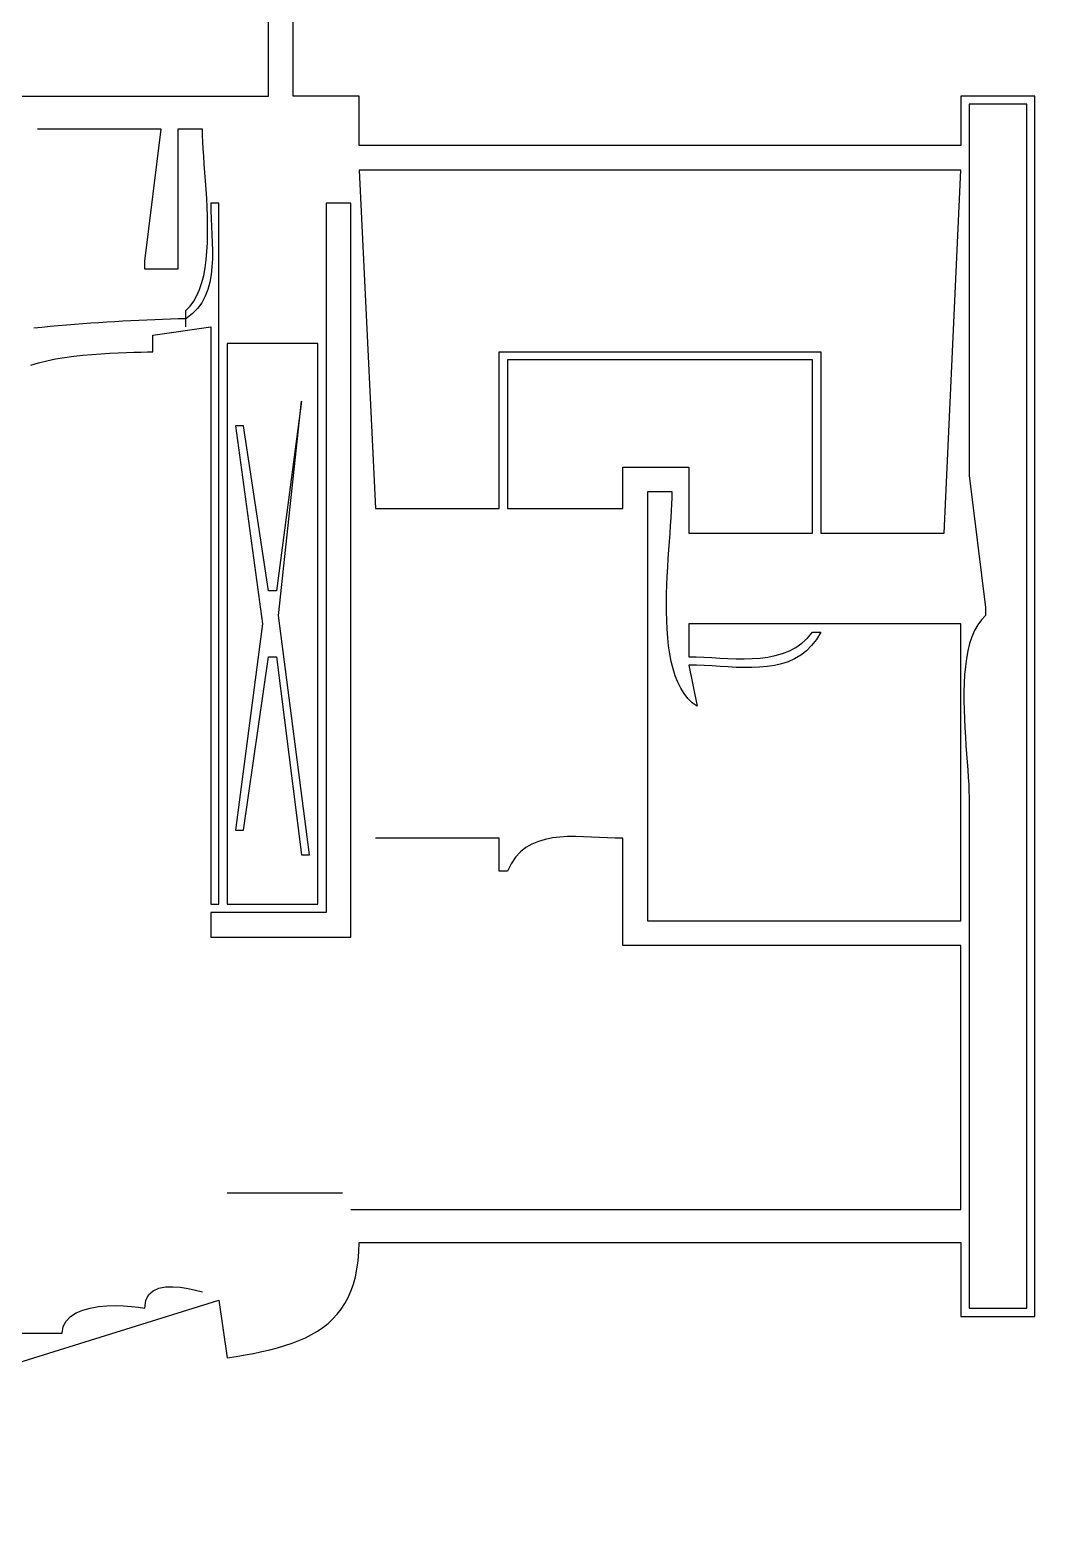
# Model space of a CAD drawing. Header units: metres. Extents: x 63 to 1153, y 57 to 743.
# Drawn here: x 903.1 to 1025, y 413 to 595 of the extents above; entities that cross this region are included whole.
import ezdxf

# ---------------------------------------------------------------- set-up
doc = ezdxf.new("R2010")
doc.units = ezdxf.units.M

msp = doc.modelspace()

# ---------------------------------------------------------------- linework, layer by layer
for p, q in [((932, 587), (932, 678)), ((935, 587), (935, 678)), ((900, 587), (932, 587)), ((943, 587), (935, 587)), ((943, 581), (943, 587)), ((1025, 587), (1016, 587)), ((1016, 587), (1016, 581)), ((1025, 439), (1025, 587)), ((1017, 586), (1017, 541)), ((1024, 586), (1017, 586)), ((1024, 440), (1024, 586)), ((919, 583), (904, 583)), ((917, 567), (919, 583)), ((924, 583), (921, 583)), ((921, 583), (921, 566)), ((924.0116, 582.2691), (924, 583)), ((924.0437, 581.4715), (924.0116, 582.2691)), ((924.0926, 580.614), (924.0437, 581.4715)), ((924.1541, 579.7035), (924.0926, 580.614)), ((1016, 581), (943, 581)), ((924.2245, 578.747), (924.1541, 579.7035)), ((924.2997, 577.7513), (924.2245, 578.747)), ((924.3758, 576.7233), (924.2997, 577.7513)), ((943, 578), (945, 537)), ((1016, 578), (943, 578)), ((1014, 534), (1016, 578)), ((924.4489, 575.67), (924.3758, 576.7233)), ((924.5151, 574.5982), (924.4489, 575.67)), ((924.5703, 573.5149), (924.5151, 574.5982)), ((924.6108, 572.4269), (924.5703, 573.5149)), ((926, 574), (925, 574)), ((925, 574), (925.0146, 573.0922)), ((926, 489), (926, 574)), ((939, 574), (939, 488)), ((942, 574), (939, 574)), ((942, 485), (942, 574)), ((924.6326, 571.3411), (924.6108, 572.4269)), ((925.0146, 573.0922), (925.0515, 572.1531)), ((925.0515, 572.1531), (925.1002, 571.1905)), ((924.6041, 569.204), (924.6316, 570.2645)), ((924.6316, 570.2645), (924.6326, 571.3411)), ((925.1002, 571.1905), (925.15, 570.212)), ((925.15, 570.212), (925.1905, 569.225)), ((924.4534, 567.1586), (924.546, 568.1664)), ((924.546, 568.1664), (924.6041, 569.204)), ((925.1905, 569.225), (925.211, 568.2374)), ((925.211, 568.2374), (925.2011, 567.2567)), ((917, 566), (917, 567)), ((924.1491, 565.2603), (924.3224, 566.1877)), ((924.3224, 566.1877), (924.4534, 567.1586)), ((925.1501, 566.2905), (925.0476, 565.3465)), ((925.2011, 567.2567), (925.1501, 566.2905)), ((921, 566), (917, 566)), ((923.6598, 563.5643), (923.9295, 564.3836)), ((923.9295, 564.3836), (924.1491, 565.2603)), ((924.8829, 564.4323), (924.6456, 563.5555)), ((925.0476, 565.3465), (924.8829, 564.4323)), ((922.9539, 562.1258), (923.3358, 562.8094)), ((923.3358, 562.8094), (923.6598, 563.5643)), ((924.3251, 562.7238), (923.9108, 561.9447)), ((924.6456, 563.5555), (924.3251, 562.7238)), ((922, 561), (922.5099, 561.5203)), ((922, 560), (922, 561)), ((922.5099, 561.5203), (922.9539, 562.1258)), ((923.3923, 561.226), (922.7588, 560.5752)), ((923.9108, 561.9447), (923.3923, 561.226)), ((904.53, 558.9454), (903.5342, 558.8487)), ((905.5237, 559.0384), (904.53, 558.9454)), ((906.5152, 559.1277), (905.5237, 559.0384)), ((907.5043, 559.2131), (906.5152, 559.1277)), ((908.4911, 559.2947), (907.5043, 559.2131)), ((909.4753, 559.3723), (908.4911, 559.2947)), ((910.4569, 559.4459), (909.4753, 559.3723)), ((911.4358, 559.5155), (910.4569, 559.4459)), ((912.412, 559.5811), (911.4358, 559.5155)), ((913.3853, 559.6425), (912.412, 559.5811)), ((914.3555, 559.6996), (913.3853, 559.6425)), ((915.3228, 559.7526), (914.3555, 559.6996)), ((916.2869, 559.8013), (915.3228, 559.7526)), ((917.2477, 559.8456), (916.2869, 559.8013)), ((918.2052, 559.8855), (917.2477, 559.8456)), ((918, 558), (925, 559)), ((919.1593, 559.9209), (918.2052, 559.8855)), ((920.1098, 559.9518), (919.1593, 559.9209)), ((921.0567, 559.9782), (920.1098, 559.9518)), ((922, 560), (921.0567, 559.9782)), ((922.7588, 560.5752), (922, 560)), ((922, 559), (922, 560)), ((925, 559), (925, 489)), ((918, 557), (918, 558)), ((918, 556), (918, 557)), ((927, 557), (927, 489)), ((938, 557), (927, 557)), ((938, 530), (938, 557)), ((906.1914, 555.1243), (907.2758, 555.3023)), ((907.2758, 555.3023), (908.379, 555.4507)), ((908.379, 555.4507), (909.4899, 555.5728)), ((909.4899, 555.5728), (910.5975, 555.6717)), ((910.5975, 555.6717), (911.6905, 555.7504)), ((911.6905, 555.7504), (912.7579, 555.8121)), ((912.7579, 555.8121), (913.7884, 555.86)), ((913.7884, 555.86), (914.7711, 555.897)), ((914.7711, 555.897), (915.6947, 555.9265)), ((915.6947, 555.9265), (916.5481, 555.9513)), ((916.5481, 555.9513), (917.3203, 555.9748)), ((917.3203, 555.9748), (918, 556)), ((960, 537), (960, 556)), ((960, 556), (999, 556)), ((999, 556), (999, 534)), ((903.1628, 554.3826), (904.1238, 554.6676)), ((904.1238, 554.6676), (905.137, 554.9138)), ((905.137, 554.9138), (906.1914, 555.1243)), ((961, 555), (961, 537)), ((998, 555), (961, 555)), ((998, 534), (998, 555)), ((936, 550), (933, 527)), ((933.2091, 524), (936, 550)), ((929, 547), (928, 547)), ((928, 547), (931.2824, 523)), ((932, 527), (929, 547)), ((975, 537), (975, 542)), ((975, 542), (983, 542)), ((983, 542), (983, 534)), ((1017, 541), (1019, 525)), ((978, 539), (978, 487)), ((981, 539), (978, 539)), ((980.9901, 538.2957), (981, 539)), ((945, 537), (960, 537)), ((961, 537), (975, 537)), ((980.9199, 536.7115), (980.9625, 537.5312)), ((980.9625, 537.5312), (980.9901, 538.2957)), ((980.8016, 534.9275), (980.8654, 535.8419)), ((980.8654, 535.8419), (980.9199, 536.7115)), ((980.6582, 532.9849), (980.7316, 533.9734)), ((980.7316, 533.9734), (980.8016, 534.9275)), ((983, 534), (998, 534)), ((999, 534), (1014, 534)), ((980.5126, 530.9254), (980.5842, 531.9672)), ((980.5842, 531.9672), (980.6582, 532.9849)), ((938, 489), (938, 530)), ((980.3879, 528.7902), (980.4462, 529.8646)), ((980.4462, 529.8646), (980.5126, 530.9254)), ((980.3406, 527.7071), (980.3879, 528.7902)), ((933, 527), (932, 527)), ((980.2903, 525.5361), (980.3071, 526.6207)), ((980.3071, 526.6207), (980.3406, 527.7071)), ((980.2931, 524.4584), (980.2903, 525.5361)), ((980.3184, 523.3929), (980.2931, 524.4584)), ((1019, 525), (1019, 524)), ((931.2824, 523), (928, 498)), ((937, 495), (933.2091, 524)), ((980.3691, 522.3446), (980.3184, 523.3929)), ((1016, 523), (983, 523)), ((983, 523), (983, 519)), ((1016, 487), (1016, 523)), ((1018.048, 522.8751), (1017.6667, 522.1914)), ((1018.4911, 523.4803), (1018.048, 522.8751)), ((1019, 524), (1018.4911, 523.4803)), ((980.4479, 521.3189), (980.3691, 522.3446)), ((980.5579, 520.3208), (980.4479, 521.3189)), ((995.9891, 520.1406), (996.7211, 520.6514)), ((996.7211, 520.6514), (997.3935, 521.2682)), ((997.3935, 521.2682), (998, 522)), ((998.4818, 521.1229), (997.9019, 520.369)), ((998, 522), (999, 522)), ((999, 522), (998.4818, 521.1229)), ((1017.0739, 520.6159), (1016.8546, 519.7381)), ((1017.3433, 521.436), (1017.0739, 520.6159)), ((1017.6667, 522.1914), (1017.3433, 521.436)), ((929, 498), (932, 519)), ((932, 519), (933, 519)), ((933, 519), (936, 495)), ((980.7018, 519.3556), (980.5579, 520.3208)), ((980.8825, 518.4283), (980.7018, 519.3556)), ((983, 519), (983.9068, 518.986)), ((983.9068, 518.986), (984.842, 518.9503)), ((984.842, 518.9503), (985.7992, 518.9018)), ((985.7992, 518.9018), (986.7723, 518.8498)), ((986.7723, 518.8498), (987.7549, 518.8034)), ((987.7549, 518.8034), (988.7407, 518.7716)), ((988.7407, 518.7716), (989.7235, 518.7636)), ((989.7235, 518.7636), (990.6969, 518.7886)), ((990.6969, 518.7886), (991.6546, 518.8556)), ((991.6546, 518.8556), (992.5905, 518.9738)), ((992.5905, 518.9738), (993.4982, 519.1522)), ((993.4982, 519.1522), (994.3713, 519.4001)), ((994.3713, 519.4001), (995.2038, 519.7265)), ((995.8365, 518.759), (995.0548, 518.4109)), ((995.2038, 519.7265), (995.9891, 520.1406)), ((996.5747, 519.1957), (995.8365, 518.759)), ((997.2646, 519.7294), (996.5747, 519.1957)), ((997.9019, 520.369), (997.2646, 519.7294)), ((1016.6815, 518.8096), (1016.5505, 517.8372)), ((1016.8546, 519.7381), (1016.6815, 518.8096)), ((981.103, 517.5443), (980.8825, 518.4283)), ((981.3661, 516.7086), (981.103, 517.5443)), ((983.9334, 517.9851), (983, 518)), ((983, 518), (984, 513)), ((984.8825, 517.9462), (983.9334, 517.9851)), ((985.8428, 517.8921), (984.8825, 517.9462)), ((986.8097, 517.8313), (985.8428, 517.8921)), ((987.7786, 517.7724), (986.8097, 517.8313)), ((988.7449, 517.7242), (987.7786, 517.7724)), ((989.7041, 517.6953), (988.7449, 517.7242)), ((990.6517, 517.6943), (989.7041, 517.6953)), ((991.583, 517.7298), (990.6517, 517.6943)), ((992.4936, 517.8106), (991.583, 517.7298)), ((993.3787, 517.9453), (992.4936, 517.8106)), ((994.234, 518.1425), (993.3787, 517.9453)), ((995.0548, 518.4109), (994.234, 518.1425)), ((1016.5505, 517.8372), (1016.4579, 516.8281)), ((981.6746, 515.9265), (981.3661, 516.7086)), ((982.0315, 515.203), (981.6746, 515.9265)), ((982.4396, 514.5435), (982.0315, 515.203)), ((1016.3997, 515.789), (1016.372, 514.727)), ((1016.4579, 516.8281), (1016.3997, 515.789)), ((982.9018, 513.953), (982.4396, 514.5435)), ((983.4209, 513.4368), (982.9018, 513.953)), ((984, 513), (983.4209, 513.4368)), ((1016.372, 514.727), (1016.3708, 513.649)), ((1016.3708, 513.649), (1016.3922, 512.5621)), ((1016.3922, 512.5621), (1016.4323, 511.473)), ((1016.4323, 511.473), (1016.4872, 510.3889)), ((1016.4872, 510.3889), (1016.553, 509.3166)), ((1016.553, 509.3166), (1016.6258, 508.2631)), ((1016.6258, 508.2631), (1016.7015, 507.2354)), ((1016.7015, 507.2354), (1016.7764, 506.2404)), ((1016.7764, 506.2404), (1016.8464, 505.2851)), ((1016.8464, 505.2851), (1016.9077, 504.3765)), ((1016.9077, 504.3765), (1016.9563, 503.5214)), ((1016.9563, 503.5214), (1016.9884, 502.7269)), ((1016.9884, 502.7269), (1017, 502)), ((1017, 502), (1017, 440)), ((928, 498), (929, 498)), ((960, 497), (945, 497)), ((960, 493), (960, 497)), ((966.462, 497.037), (965.587, 496.8669)), ((967.3707, 497.1436), (966.462, 497.037)), ((968.3059, 497.1975), (967.3707, 497.1436)), ((969.2606, 497.2094), (968.3059, 497.1975)), ((970.2277, 497.1901), (969.2606, 497.2094)), ((971.2, 497.1502), (970.2277, 497.1901)), ((972.1705, 497.1006), (971.2, 497.1502)), ((973.132, 497.0518), (972.1705, 497.1006)), ((974.0775, 497.0147), (973.132, 497.0518)), ((975, 497), (974.0775, 497.0147)), ((975, 484), (975, 497)), ((962.5653, 495.3381), (961.9649, 494.69)), ((963.2347, 495.869), (962.5653, 495.3381)), ((963.9663, 496.2937), (963.2347, 495.869)), ((964.7527, 496.6228), (963.9663, 496.2937)), ((965.587, 496.8669), (964.7527, 496.6228)), ((936, 495), (937, 495)), ((961.4408, 493.9142), (961, 493)), ((961.9649, 494.69), (961.4408, 493.9142)), ((961, 493), (960, 493)), ((925, 489), (926, 489)), ((939, 488), (925, 488)), ((925, 488), (925, 485)), ((927, 489), (938, 489)), ((978, 487), (1016, 487)), ((925, 485), (942, 485)), ((1016, 484), (975, 484)), ((1016, 452), (1016, 484)), ((927, 454), (941, 454)), ((942, 452), (1016, 452)), ((942.9711, 446.8506), (943, 448)), ((943, 448), (1016, 448)), ((1016, 448), (1016, 439)), ((942.887, 445.7694), (942.9711, 446.8506)), ((942.5573, 443.8018), (942.7487, 444.7539)), ((942.7487, 444.7539), (942.887, 445.7694)), ((918.0099, 442.1328), (918.699, 442.442)), ((918.699, 442.442), (919.504, 442.596)), ((919.504, 442.596), (920.3886, 442.6224)), ((920.3886, 442.6224), (921.3167, 442.5485)), ((921.3167, 442.5485), (922.2521, 442.4018)), ((922.2521, 442.4018), (923.1586, 442.2098)), ((942.0192, 442.078), (942.3138, 442.9106)), ((942.3138, 442.9106), (942.5573, 443.8018)), ((836, 413), (926, 441)), ((917, 440), (917.1242, 440.9392)), ((917.1242, 440.9392), (917.4729, 441.641)), ((917.4729, 441.641), (918.0099, 442.1328)), ((923.1586, 442.2098), (924, 442)), ((926, 441), (927, 434)), ((940.8394, 439.907), (941.281, 440.5786)), ((941.281, 440.5786), (941.6746, 441.3014)), ((941.6746, 441.3014), (942.0192, 442.078)), ((907.4582, 438.4578), (907.9857, 439.0062)), ((907.9857, 439.0062), (908.6718, 439.446)), ((908.6718, 439.446), (909.4864, 439.7864)), ((909.4864, 439.7864), (910.3991, 440.0361)), ((910.3991, 440.0361), (911.3798, 440.2043)), ((911.3798, 440.2043), (912.3984, 440.2997)), ((912.3984, 440.2997), (913.4244, 440.3314)), ((913.4244, 440.3314), (914.4278, 440.3084)), ((914.4278, 440.3084), (915.3784, 440.2395)), ((915.3784, 440.2395), (916.2458, 440.1337)), ((916.2458, 440.1337), (917, 440)), ((939.2374, 438.1759), (939.8166, 438.7081)), ((939.8166, 438.7081), (940.351, 439.2843)), ((940.351, 439.2843), (940.8394, 439.907)), ((1016, 439), (1025, 439)), ((1017, 440), (1024, 440)), ((899, 437), (907, 437)), ((907, 437), (907.1195, 437.7921)), ((907.1195, 437.7921), (907.4582, 438.4578)), ((937.241, 436.8195), (937.9486, 437.234)), ((937.9486, 437.234), (938.6144, 437.6853)), ((938.6144, 437.6853), (939.2374, 438.1759)), ((932.1774, 434.9705), (933.1136, 435.2148)), ((933.1136, 435.2148), (934.0142, 435.4814)), ((934.0142, 435.4814), (934.8783, 435.7727)), ((934.8783, 435.7727), (935.7049, 436.0913)), ((935.7049, 436.0913), (936.4928, 436.4394)), ((936.4928, 436.4394), (937.241, 436.8195)), ((927, 434), (928.0982, 434.1687)), ((928.0982, 434.1687), (929.1661, 434.3477)), ((929.1661, 434.3477), (930.2026, 434.5394)), ((930.2026, 434.5394), (931.2067, 434.7462)), ((931.2067, 434.7462), (932.1774, 434.9705))]:
    msp.add_line(p, q)

doc.saveas('drawing.dxf')
